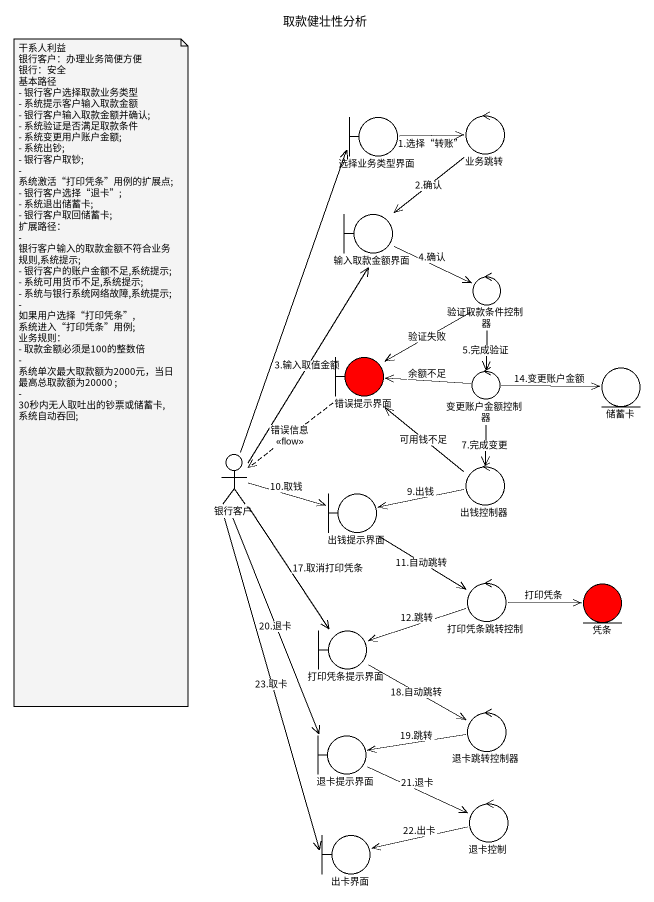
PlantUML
@startuml
title 取款健壮性分析
boundary 选择业务类型界面
control 业务跳转
boundary 输入取款金额界面
control 验证取款条件控制器
boundary 错误提示界面 #FF0000
control 变更账户金额控制器
entity 储蓄卡
actor 银行客户
control 出钱控制器
boundary 出钱提示界面
control 打印凭条跳转控制
entity 凭条 #FF0000
boundary 打印凭条提示界面
control 退卡跳转控制器
boundary 退卡提示界面
boundary 出卡界面
control 退卡控制
选择业务类型界面 -right-> 业务跳转 : 1.选择“转账”
业务跳转 --> 输入取款金额界面 : 2.确认
输入取款金额界面 -right-> 验证取款条件控制器 : 4.确认
验证取款条件控制器 --> 错误提示界面 : 验证失败
验证取款条件控制器 --> 变更账户金额控制器 : 5.完成验证
错误提示界面 ..> 银行客户 : 错误信息\n<<flow>>
变更账户金额控制器 -left-> 错误提示界面 : 余额不足
变更账户金额控制器 -right-> 储蓄卡 : 14.变更账户金额
变更账户金额控制器 --> 出钱控制器 : 7.完成变更
银行客户 -up-> 选择业务类型界面
银行客户 -up-> 输入取款金额界面 : 3.输入取值金额
银行客户 -right-> 出钱提示界面 : 10.取钱
银行客户 --> 打印凭条提示界面 : 17.取消打印凭条
银行客户 --> 退卡提示界面 : 20.退卡
银行客户 --> 出卡界面 : 23.取卡
出钱控制器 -up-> 错误提示界面 : 可用钱不足
出钱控制器 -left-> 出钱提示界面 : 9.出钱
出钱提示界面 --> 打印凭条跳转控制 : 11.自动跳转
打印凭条跳转控制 -right-> 凭条 : 打印凭条
打印凭条跳转控制 -left-> 打印凭条提示界面 : 12.跳转
打印凭条提示界面 -right-> 退卡跳转控制器 : 18.自动跳转
退卡跳转控制器 -left-> 退卡提示界面 : 19.跳转
退卡提示界面 -right-> 退卡控制 : 21.退卡
退卡控制 -left-> 出卡界面 : 22.出卡
note as N1
  干系人利益
  银行客户：办理业务简便方便
  银行：安全
  基本路径
  - 银行客户选择取款业务类型
  - 系统提示客户输入取款金额
  - 银行客户输入取款金额并确认;
  - 系统验证是否满足取款条件
  - 系统变更用户账户金额;
  - 系统出钞;
  - 银行客户取钞;
  - 系统激活“打印凭条”用例的扩展点;
  - 银行客户选择“退卡”;
  - 系统退出储蓄卡;
  - 银行客户取回储蓄卡;
  扩展路径：
  - 银行客户输入的取款金额不符合业务规则,系统提示;
  - 银行客户的账户金额不足,系统提示;
  - 系统可用货币不足,系统提示;
  - 系统与银行系统网络故障,系统提示;
  - 如果用户选择“打印凭条”,系统进入“打印凭条”用例;
  业务规则：
  - 取款金额必须是100的整数倍
  - 系统单次最大取款额为2000元，当日最高总取款额为20000 ;
  - 30秒内无人取吐出的钞票或储蓄卡,系统自动吞回;
end note
@enduml
